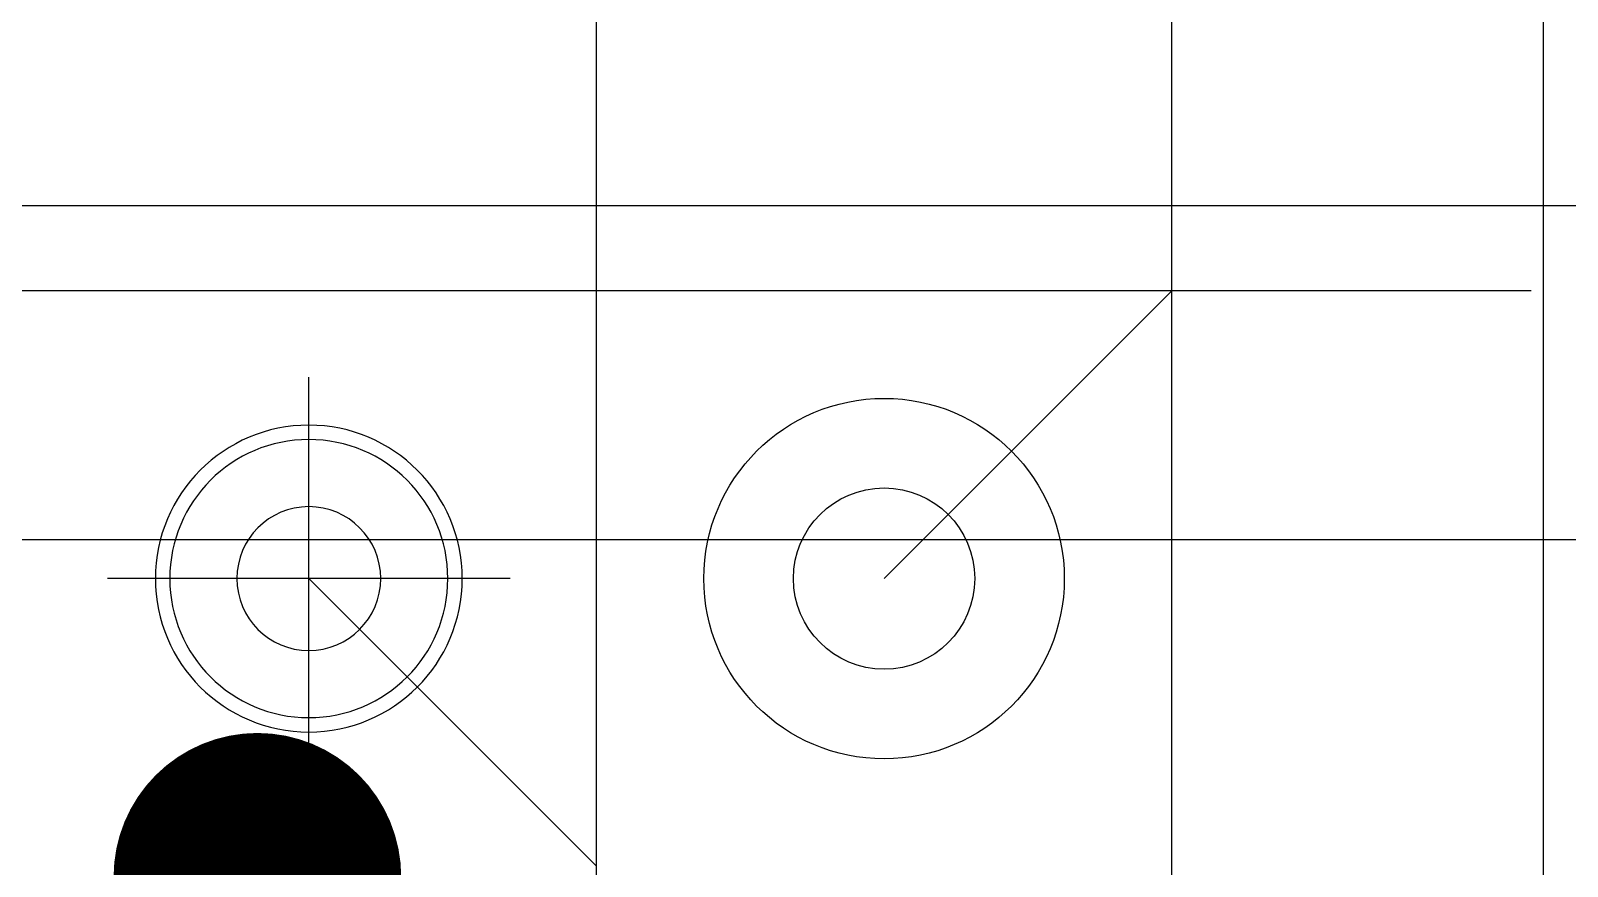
# Model space of a CAD drawing. Header units: millimetres. Extents: x 11242 to 497835, y 4200 to 105100.
# Drawn here: x 106198 to 107800, y 56925 to 57796 of the extents above; entities that cross this region are included whole.
import ezdxf
from ezdxf.xclip import XClip

# ---------------------------------------------------------------- set-up
doc = ezdxf.new("R2010")
doc.units = ezdxf.units.MM
doc.header["$LTSCALE"] = 200
doc.header["$XCLIPFRAME"] = 0
for name, color, linetype in [('# LIGHT - LED', 6, 'Continuous'), ('# 환기(SA)', 3, 'Continuous'), ('CEIL-7', 7, 'Continuous'), ('CEIL-암면흡음텍스', 251, 'Continuous'), ('SYM-LEAD', 6, 'Continuous')]:
    doc.layers.add(name, color=color, linetype=linetype)
doc.layers.add('Defpoint', color=137, linetype='Continuous', plot=False)
doc.styles.add('$0$스타일1', font='malgun.ttf')
doc.dimstyles.new('DIM-QD 1', dxfattribs={"dimtxt": 3, "dimasz": 1.5, "dimexe": 1, "dimexo": 0, "dimgap": 1, "dimtad": 1, "dimdec": 3, "dimdsep": 46, "dimlunit": 6, "dimtxsty": '$0$스타일1', "dimblk1": 'ARCHTICK', "dimblk2": 'ARCHTICK', "dimsah": 1, "dimcen": 0, "dimclrd": 256, "dimclre": 256, "dimclrt": 3, "dimazin": 2, "dimtfac": 1, "dimtdec": 3, "dimtix": 1, "dimtmove": 2, "dimatfit": 3, "dimldrblk": 'ARCHTICK', "dimfxl": 1, "dimtolj": 1, "dimtzin": 0, "dimarcsym": 0})

# ---------------------------------------------------------------- blocks, each defined once
blk = doc.blocks.new('_ARCHTICK')
at = {"color": 0, "linetype": 'ByBlock', "const_width": 0.15}
blk.add_lwpolyline([(-0.5, -0.5), (0.5, 0.5)], dxfattribs=at)
blk = doc.blocks.new('C24')
at = {"layer": '# LIGHT - LED', "linetype": 'Continuous'}
for radius in [125.3, 63]:
    blk.add_circle((-200, -200), radius, dxfattribs=at)
at = {"layer": 'Defpoint'}
blk.add_line((0, 0), (-200, -200), dxfattribs=at)
blk = doc.blocks.new('조명설비')
at = {"layer": '# LIGHT - LED', "xscale": 1.5, "yscale": 1.5, "zscale": 1.5}
blk.add_blockref('C24', (107387.5, -61275), dxfattribs=at)
blk = doc.blocks.new('SA')
at = {"color": 1}
for p, q in [((210, 420), (210, 0)), ((420, 210), (0, 210))]:
    blk.add_line(p, q, dxfattribs=at)
at = {"color": 0}
for radius in [160, 145, 75]:
    blk.add_circle((210, 210), radius, dxfattribs=at)
at = {"layer": 'Defpoint'}
blk.add_line((210, 210), (510, 510), dxfattribs=at)
blk = doc.blocks.new('환기설비')
at = {"layer": '# 환기(SA)', "xscale": -1, "rotation": 180}
blk.add_blockref('SA', (106277.5, -61365), dxfattribs=at)
blk = doc.blocks.new('C-6x6_1f')
for p, q in [((-31747, -303023.4), (-31747, -292223.4)), ((-31147, -303023.4), (-31147, -292223.4)), ((-27547, -297623.4), (-34747, -297623.4)), ((-27547, -300023.4), (-34747, -300023.4)), ((-27547, -300623.4), (-34747, -300623.4))]:
    blk.add_line(p, q)

msp = doc.modelspace()

# ---------------------------------------------------------------- block references
msp.add_blockref('조명설비', (0, 118800))

# ---------------------------------------------------------------- next in the draw order: linework, layer by layer
at = {"layer": 'CEIL-7'}
msp.add_lwpolyline([(105200, 61525), (107775, 61525), (107775, 56325), (105200, 56325)], close=True, dxfattribs=at)

# ---------------------------------------------------------------- next in the draw order: block references
msp.add_blockref('환기설비', (0, 118800))
at = {"layer": 'CEIL-암면흡음텍스'}
ref = msp.add_blockref('C-6x6_1f', (141372, 357703.4), dxfattribs=at)
XClip(ref).set_block_clipping_path([(-28736.9791238231, -293578.4499312702), (-28736.9791238231, -300968.4499312709), (-28371.9791048045, -300968.4499304558), (-28372.4860482094, -301378.4499304554), (-33546.9791048046, -301378.4499304552), (-33546.9791048045, -292823.4499304557), (-28586.9791474469, -292823.4499301296), (-28586.9791474469, -293028.4499301291), (-29146.9791048045, -293028.4499304551), (-29146.9791048045, -293578.4499304551)])
ref = msp.add_blockref('C-6x6_1f', (135872, 355148.4), dxfattribs=at)
XClip(ref).set_block_clipping_path([(-33321.9791048046, -298823.4499304557), (-30771.9791048046, -293623.4499304559)])
ref = msp.add_blockref('C-6x6_1f', (138534.5, 355148.4), dxfattribs=at)
XClip(ref).set_block_clipping_path([(-33321.9791048046, -298823.4499304557), (-30771.9791048046, -293623.4499304559)])

# ---------------------------------------------------------------- next in the draw order: leaders
at = {"layer": 'SYM-LEAD'}
for points in [[(101304.3, 57614), (113622, 57614), (125001.6, 57614)], [(103874.5, 57265.8), (126122, 57265.8), (131001.6, 57265.8)], [(106433.9, 56914), (113622, 56914), (125001.6, 56914)]]:
    msp.add_leader(points, dimstyle='DIM-QD 1', override={"dimscale": 200, "dimasz": 1.5, "dimtad": 0, "dimclrd": 6, "dimldrblk": 'DOT'}, dxfattribs=at)

doc.saveas('drawing.dxf')
